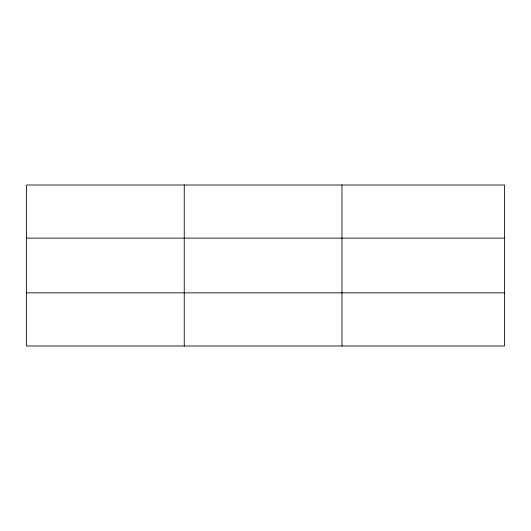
<?xml version="1.0" encoding="UTF-8"?>
<svg xmlns="http://www.w3.org/2000/svg" width="531" height="531" viewBox="0 0 531 531"><rect width="100%" height="100%" fill="white"/><g stroke="black" fill="none" stroke-linecap="round" stroke-linejoin="round"><path stroke-width="0.8" d="M184.257 345.993L184.257 185.007M341.964 345.993L341.964 185.007M504.45 238.134L504.45 185.007L26.55 185.007L26.55 345.993L504.45 345.993L504.45 238.134L26.55 238.134M26.55 292.866L504.45 292.866"/></g></svg>
